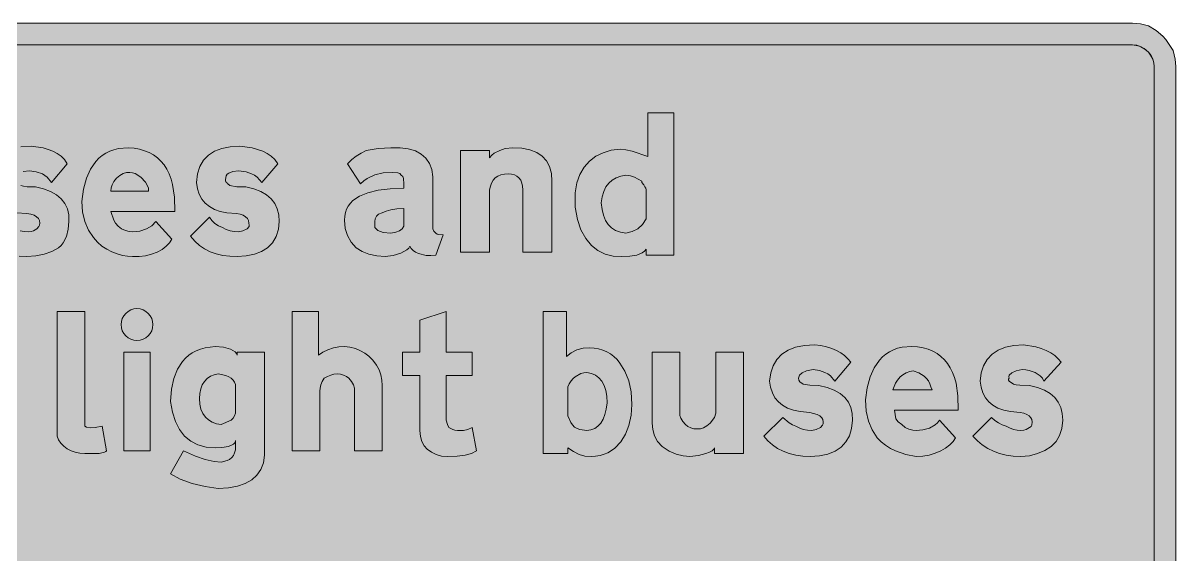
# Model space of a CAD drawing. Header units: metres. Extents: x 13 to 556, y 15 to 259.
# Drawn here: x 317.3 to 555.7, y 148.6 to 258.7 of the extents above; entities that cross this region are included whole.
import ezdxf

# ---------------------------------------------------------------- set-up
doc = ezdxf.new("R2010")
doc.units = ezdxf.units.M
doc.layers.add('FILL_BLACK_000000', color=7, linetype='Continuous', true_color=0x000000)
doc.layers.add('FILL_WHITE_FFFFFF', color=7, linetype='Continuous', true_color=0xffffff)

msp = doc.modelspace()

# ---------------------------------------------------------------- hatches: boundary and pattern name
at = {"layer": 'FILL_BLACK_000000', "true_color": 0x000000}
h = msp.add_hatch(color=7, dxfattribs=at)
h.dxf.hatch_style = 1
h.paths.add_polyline_path([(548.34, 258.47), (549.99, 258.06), (551.6, 257.12), (552.99, 255.96), (553.61, 255.24), (554.15, 254.46), (555.09, 252.96), (555.5, 251.2), (555.69, 249.66), (555.69, 24.36), (555.52, 22.74), (555.02, 21.1), (554.17, 19.51), (552.99, 18.06), (551.54, 16.88), (549.95, 16.03), (548.31, 15.53), (546.69, 15.36), (22.29, 15.36), (20.67, 15.53), (19.03, 16.03), (17.44, 16.88), (15.99, 18.06), (15.37, 18.78), (14.83, 19.56), (13.89, 21.06), (13.48, 22.82), (13.29, 24.36), (13.29, 249.66), (13.46, 251.28), (13.97, 252.92), (14.81, 254.51), (15.99, 255.96), (17.44, 257.14), (19.03, 257.99), (20.67, 258.49), (22.29, 258.66), (546.69, 258.66), (548.34, 258.47)])
h.paths.add_polyline_path([(20.79, 253.75), (20.01, 253.27), (19.29, 252.66), (18.68, 251.94), (18.2, 251.16), (17.9, 250.38), (17.79, 249.66), (17.79, 24.36), (17.9, 23.64), (18.2, 22.86), (18.68, 22.08), (19.29, 21.36), (20.01, 20.75), (20.79, 20.27), (21.57, 19.97), (22.29, 19.86), (546.69, 19.86), (548.19, 20.16), (549.09, 20.65), (549.99, 21.36), (550.56, 22.08), (550.93, 22.86), (551.13, 23.64), (551.19, 24.36), (551.19, 249.66), (551.13, 250.38), (550.93, 251.16), (550.56, 251.94), (549.99, 252.66), (549.26, 253.27), (548.45, 253.75), (547.59, 254.05), (546.69, 254.16), (22.29, 254.16), (21.57, 254.05), (20.79, 253.75)], flags=16)
h = msp.add_hatch(color=7, dxfattribs=at)
h.dxf.hatch_style = 1
h.paths.add_polyline_path([(445.35, 211.12), (444.2, 210.66), (442.77, 210.43), (441.09, 210.36), (439.34, 210.42), (437.69, 210.81), (436.18, 211.56), (434.83, 212.65), (433.66, 214.09), (432.69, 215.89), (431.96, 218.04), (431.49, 220.56), (431.49, 220.86), (431.49, 222.96), (431.49, 223.56), (431.85, 225.57), (432.48, 227.33), (433.35, 228.83), (434.45, 230.08), (435.76, 231.08), (437.27, 231.83), (438.95, 232.32), (440.79, 232.56), (441.98, 232.45), (443.3, 232.15), (446.49, 231.06), (446.49, 240.06), (451.89, 240.06), (451.89, 210.66), (446.19, 210.66), (446.19, 211.86), (445.81, 211.45), (445.35, 211.12)])
h.paths.add_polyline_path([(446.15, 224.12), (446.06, 224.48), (445.89, 224.76), (445.7, 225.21), (445.29, 225.66), (445.29, 225.96), (443.75, 226.79), (442.89, 227.06), (441.99, 227.16), (440.92, 226.98), (439.97, 226.65), (439.14, 226.17), (438.43, 225.55), (437.84, 224.77), (437.39, 223.83), (437.07, 222.73), (436.89, 221.46), (437.06, 220.08), (437.35, 218.87), (437.77, 217.83), (438.31, 216.96), (439.01, 216.26), (439.84, 215.72), (440.84, 215.36), (441.99, 215.16), (443.28, 215.5), (444.43, 216.1), (445.41, 216.97), (446.19, 218.16), (446.19, 223.26), (446.15, 224.12)], flags=16)
h = msp.add_hatch(color=7, dxfattribs=at)
h.dxf.hatch_style = 1
h.paths.add_polyline_path([(326.67, 216), (326.3, 214.52), (325.65, 213.21), (325.21, 212.65), (324.69, 212.16), (323.28, 211.37), (321.73, 210.81), (320.01, 210.47), (318.09, 210.36), (316.56, 210.42), (315.11, 210.59), (313.76, 210.9), (312.5, 211.34), (311.34, 211.91), (310.29, 212.64), (309.33, 213.52), (308.49, 214.56), (312.39, 218.46), (313.74, 217.18), (314.42, 216.69), (315.09, 216.36), (316.74, 215.68), (317.54, 215.52), (318.39, 215.46), (319.01, 215.51), (319.51, 215.65), (320.19, 216.06), (320.6, 216.55), (320.74, 216.86), (320.79, 217.26), (320.72, 217.78), (320.5, 218.22), (320.14, 218.58), (319.63, 218.87), (318.96, 219.09), (318.13, 219.24), (315.99, 219.36), (314.71, 219.66), (313.57, 220.09), (312.57, 220.67), (311.71, 221.39), (311, 222.24), (310.42, 223.24), (309.99, 224.38), (309.69, 225.66), (309.93, 227.45), (310.43, 228.98), (311.18, 230.27), (312.2, 231.32), (313.49, 232.13), (315.05, 232.71), (316.88, 233.05), (318.99, 233.16), (321.47, 232.81), (322.55, 232.52), (323.53, 232.15), (324.41, 231.67), (325.19, 231.09), (325.88, 230.39), (326.49, 229.56), (323.19, 225.66), (322.29, 226.79), (321.39, 227.46), (320.04, 227.87), (318.69, 228.06), (317.34, 227.95), (316.4, 227.61), (316.09, 227.36), (315.86, 227.05), (315.69, 226.26), (315.69, 225.96), (315.99, 225.66), (316.05, 225.48), (316.22, 225.36), (316.89, 225.06), (317.44, 224.89), (318.16, 224.8), (319.89, 224.76), (321.58, 224.35), (323.04, 223.8), (324.26, 223.11), (325.25, 222.28), (326, 221.31), (326.51, 220.2), (326.78, 218.95), (326.79, 217.56), (326.67, 216)])
h = msp.add_hatch(color=7, dxfattribs=at)
h.dxf.hatch_style = 1
h.paths.add_polyline_path([(336.09, 217.86), (336.43, 217.26), (336.99, 216.66), (337.71, 216.09), (338.49, 215.72), (339.27, 215.52), (339.99, 215.46), (341.5, 215.62), (342.84, 216.06), (343.96, 216.73), (344.79, 217.56), (348.09, 213.96), (347.63, 213.19), (346.95, 212.47), (346.08, 211.82), (345.05, 211.26), (343.9, 210.81), (342.65, 210.5), (341.33, 210.34), (339.99, 210.36), (338.95, 210.42), (337.88, 210.59), (336.79, 210.88), (335.71, 211.3), (334.66, 211.84), (333.66, 212.51), (332.73, 213.32), (331.89, 214.26), (330.88, 215.77), (330.13, 217.56), (329.65, 219.58), (329.49, 221.76), (329.84, 224.3), (330.44, 226.53), (331.29, 228.44), (332.38, 230.01), (333.01, 230.67), (333.71, 231.25), (334.46, 231.74), (335.27, 232.14), (336.14, 232.45), (337.07, 232.68), (339.09, 232.86), (340.29, 232.75), (341.41, 232.55), (342.45, 232.25), (343.42, 231.85), (344.3, 231.36), (345.11, 230.77), (345.83, 230.08), (346.48, 229.3), (347.04, 228.42), (347.52, 227.45), (347.93, 226.38), (348.24, 225.22), (348.63, 222.63), (348.69, 219.66), (335.49, 219.66), (336.09, 217.86)])
h.paths.add_polyline_path([(343.29, 224.46), (343.01, 225.12), (342.64, 225.73), (341.68, 226.78), (340.55, 227.5), (339.96, 227.69), (339.39, 227.76), (338.72, 227.7), (338.04, 227.5), (337.37, 227.13), (336.69, 226.56), (336.12, 225.89), (335.75, 225.21), (335.55, 224.53), (335.49, 223.86), (343.29, 223.86), (343.29, 224.46)], flags=16)
h = msp.add_hatch(color=7, dxfattribs=at)
h.dxf.hatch_style = 1
h.paths.add_polyline_path([(370.13, 216), (369.65, 214.52), (368.9, 213.21), (367.89, 212.16), (366.65, 211.37), (365.19, 210.81), (363.5, 210.47), (361.59, 210.36), (360.06, 210.42), (358.61, 210.59), (357.26, 210.9), (356, 211.34), (354.84, 211.91), (353.79, 212.64), (352.83, 213.52), (351.99, 214.56), (355.89, 218.46), (356.4, 217.79), (357.01, 217.18), (357.75, 216.69), (358.59, 216.36), (359.32, 215.97), (360.13, 215.68), (360.99, 215.52), (361.89, 215.46), (362.79, 215.65), (363.69, 216.06), (364.06, 216.55), (364.11, 216.86), (363.99, 217.26), (363.92, 217.78), (363.71, 218.22), (363.36, 218.58), (362.86, 218.87), (362.23, 219.09), (361.46, 219.24), (359.49, 219.36), (358.11, 219.66), (356.9, 220.09), (355.86, 220.67), (354.99, 221.39), (354.29, 222.24), (353.75, 223.24), (353.39, 224.38), (353.19, 225.66), (353.43, 227.45), (353.92, 228.98), (354.67, 230.27), (355.66, 231.32), (356.92, 232.13), (358.42, 232.71), (360.18, 233.05), (362.19, 233.16), (364.72, 232.81), (365.84, 232.52), (366.88, 232.15), (367.81, 231.67), (368.64, 231.09), (369.37, 230.39), (369.99, 229.56), (366.69, 225.66), (365.75, 226.79), (365.21, 227.18), (364.59, 227.46), (363.46, 227.87), (361.89, 228.06), (360.71, 227.95), (359.87, 227.61), (359.57, 227.36), (359.36, 227.05), (359.19, 226.26), (359.19, 225.96), (359.23, 225.81), (359.49, 225.66), (359.54, 225.48), (359.68, 225.36), (360.09, 225.06), (361.52, 224.8), (363.39, 224.76), (365.06, 224.35), (366.49, 223.8), (367.68, 223.11), (368.64, 222.28), (369.37, 221.31), (369.89, 220.2), (370.19, 218.95), (370.29, 217.56), (370.13, 216)])
h = msp.add_hatch(color=7, dxfattribs=at)
h.dxf.hatch_style = 1
h.paths.add_polyline_path([(396.01, 226.48), (395.84, 226.88), (395.49, 227.16), (395.21, 227.51), (394.81, 227.69), (393.69, 227.76), (391.77, 227.64), (390.05, 227.24), (388.5, 226.49), (387.78, 225.98), (387.09, 225.36), (384.39, 229.56), (385.29, 230.4), (386.23, 231.13), (387.22, 231.75), (388.29, 232.26), (390.73, 232.67), (393.39, 232.86), (395.3, 232.86), (396.99, 232.64), (398.44, 232.2), (399.65, 231.55), (400.63, 230.68), (401.36, 229.61), (401.85, 228.34), (402.09, 226.86), (402.09, 216.06), (402.28, 215.61), (402.69, 215.16), (402.97, 214.99), (403.33, 214.9), (404.19, 214.86), (402.69, 210.66), (401.62, 210.54), (400.66, 210.58), (399.09, 210.96), (398.47, 211.24), (397.97, 211.6), (397.57, 212.01), (397.29, 212.46), (397.07, 212.11), (396.66, 211.75), (395.42, 211.07), (393.83, 210.56), (392.19, 210.36), (390.45, 210.47), (388.85, 210.81), (387.42, 211.37), (386.19, 212.16), (385.18, 213.35), (384.43, 214.67), (383.95, 216.17), (383.79, 217.86), (383.84, 218.68), (383.99, 219.44), (384.23, 220.14), (384.57, 220.79), (385.01, 221.38), (385.55, 221.93), (386.9, 222.85), (388.64, 223.56), (390.75, 224.06), (393.24, 224.36), (396.09, 224.46), (396.09, 225.36), (396.01, 226.48)])
h.paths.add_polyline_path([(390.69, 215.76), (391.81, 215.35), (393.39, 215.16), (394.4, 215.39), (395.19, 215.68), (395.75, 216.09), (396.09, 216.66), (396.09, 220.26), (394.63, 220.2), (393.39, 220.04), (392.38, 219.75), (391.59, 219.36), (390.85, 219.08), (390.39, 218.69), (390.16, 218.18), (390.09, 217.56), (390.09, 216.36), (390.69, 215.76)], flags=16)
h = msp.add_hatch(color=7, dxfattribs=at)
h.dxf.hatch_style = 1
h.paths.add_polyline_path([(420.69, 211.26), (420.69, 223.26), (420.69, 223.56), (420.69, 223.86), (420.69, 224.16), (420.63, 224.9), (420.47, 225.56), (420.22, 226.13), (419.87, 226.6), (419.43, 226.97), (418.92, 227.24), (418.34, 227.4), (417.69, 227.46), (416.85, 227.4), (416.11, 227.24), (415.48, 226.97), (414.95, 226.6), (414.52, 226.13), (414.19, 225.56), (413.95, 224.9), (413.79, 224.16), (413.79, 223.86), (413.79, 211.26), (407.79, 211.26), (407.79, 232.26), (413.79, 232.26), (413.79, 230.76), (414.24, 231.33), (414.73, 231.73), (415.89, 232.26), (417.01, 232.67), (418.59, 232.86), (420.49, 232.75), (422.13, 232.41), (423.53, 231.86), (424.67, 231.1), (425.55, 230.12), (426.18, 228.94), (426.56, 227.55), (426.69, 225.96), (426.69, 225.66), (426.69, 225.36), (426.69, 211.26), (420.69, 211.26)])
h = msp.add_hatch(color=7, dxfattribs=at)
h.dxf.hatch_style = 1
h.paths.add_polyline_path([(330.09, 176.46), (330.09, 176.16), (330.09, 175.56), (330.09, 175.26), (330.48, 175.05), (331.22, 174.92), (332.28, 174.96), (333.69, 175.26), (334.59, 170.16), (334.48, 169.98), (334.18, 169.86), (333.09, 169.56), (330.09, 169.56), (329.09, 169.63), (328.14, 169.83), (327.26, 170.15), (326.45, 170.57), (325.75, 171.1), (325.15, 171.71), (324.7, 172.4), (324.39, 173.16), (324.39, 174.06), (324.39, 174.36), (324.39, 174.66), (324.39, 198.96), (330.09, 198.96), (330.09, 176.46)])
h = msp.add_hatch(color=7, dxfattribs=at)
h.dxf.hatch_style = 1
h.paths.add_polyline_path([(344.12, 195.6), (343.93, 194.98), (343.62, 194.42), (343.22, 193.93), (342.73, 193.53), (342.17, 193.22), (341.55, 193.03), (340.89, 192.96), (340.23, 193.03), (339.62, 193.22), (339.05, 193.53), (338.57, 193.93), (338.16, 194.42), (337.85, 194.98), (337.66, 195.6), (337.59, 196.26), (337.66, 196.92), (337.85, 197.53), (338.16, 198.1), (338.57, 198.58), (339.05, 198.99), (339.62, 199.3), (340.23, 199.49), (340.89, 199.56), (341.55, 199.49), (342.17, 199.3), (342.73, 198.99), (343.22, 198.58), (343.62, 198.1), (343.93, 197.53), (344.12, 196.92), (344.19, 196.26), (344.12, 195.6)])
h = msp.add_hatch(color=7, dxfattribs=at)
h.dxf.hatch_style = 1
h.paths.add_polyline_path([(379.34, 190.58), (380.38, 191.07), (381.49, 191.43), (382.63, 191.65), (383.78, 191.71), (384.93, 191.61), (386.04, 191.33), (387.09, 190.86), (387.99, 190.35), (388.85, 189.7), (389.66, 188.88), (390.39, 187.86), (390.96, 186.91), (391.33, 185.87), (391.53, 184.78), (391.59, 183.66), (391.59, 170.16), (385.89, 170.16), (385.89, 182.46), (385.83, 183.13), (385.63, 183.81), (385.26, 184.48), (384.69, 185.16), (384.19, 185.55), (383.6, 185.83), (382.96, 186), (382.29, 186.06), (381.61, 186), (380.94, 185.83), (380.27, 185.55), (379.59, 185.16), (379.2, 184.48), (378.91, 183.81), (378.75, 183.13), (378.69, 182.46), (378.69, 170.16), (372.99, 170.16), (372.99, 198.96), (378.39, 198.96), (378.39, 189.96), (379.34, 190.58)])
h = msp.add_hatch(color=7, dxfattribs=at)
h.dxf.hatch_style = 1
h.paths.add_polyline_path([(410.19, 190.56), (410.19, 185.76), (404.79, 185.76), (404.79, 176.46), (405.09, 175.6), (405.39, 174.96), (406.18, 174.55), (406.61, 174.41), (407.19, 174.36), (408.39, 174.36), (409.29, 174.55), (410.19, 174.96), (411.09, 170.16), (410.07, 169.59), (408.77, 169.22), (407.12, 169.02), (405.09, 168.96), (403.84, 169.07), (402.76, 169.37), (401.8, 169.85), (400.89, 170.46), (400.28, 171.2), (399.8, 172.07), (399.5, 173.12), (399.39, 174.36), (399.39, 185.76), (395.79, 185.76), (395.79, 190.56), (399.39, 190.56), (399.39, 197.16), (404.79, 198.96), (404.79, 190.56), (410.19, 190.56)])
h = msp.add_hatch(color=7, dxfattribs=at)
h.dxf.hatch_style = 1
h.paths.add_polyline_path([(432.28, 169.41), (431.12, 169.97), (429.99, 170.76), (429.99, 169.56), (424.89, 169.56), (424.89, 198.96), (429.69, 198.96), (429.69, 189.66), (430.69, 190.45), (431.86, 191.01), (433.15, 191.35), (434.49, 191.46), (435.43, 191.41), (436.33, 191.25), (437.19, 191), (438, 190.64), (438.77, 190.2), (439.48, 189.66), (440.15, 189.03), (440.75, 188.31), (441.78, 186.63), (442.55, 184.63), (443.03, 182.33), (443.19, 179.76), (443.04, 177.49), (442.59, 175.41), (441.88, 173.57), (440.9, 172), (439.69, 170.72), (439, 170.2), (438.25, 169.76), (437.46, 169.42), (436.62, 169.17), (435.72, 169.01), (434.79, 168.96), (433.49, 169.07), (432.28, 169.41)])
h.paths.add_polyline_path([(435.52, 174.74), (436.19, 175.21), (436.78, 175.86), (437.26, 176.67), (437.64, 177.65), (437.92, 178.78), (438.09, 180.06), (438.02, 181.44), (437.81, 182.65), (437.47, 183.69), (437, 184.56), (436.41, 185.26), (435.69, 185.8), (434.85, 186.16), (433.89, 186.36), (433.26, 186.3), (432.69, 186.13), (431.49, 185.46), (431.04, 185.13), (430.63, 184.63), (430.27, 184.03), (429.99, 183.36), (429.99, 177.36), (430.56, 176.01), (430.93, 175.49), (431.38, 175.07), (431.89, 174.76), (432.48, 174.53), (433.89, 174.36), (434.75, 174.46), (435.52, 174.74)], flags=16)
h = msp.add_hatch(color=7, dxfattribs=at)
h.dxf.hatch_style = 1
h.paths.add_polyline_path([(366.51, 166.28), (365.7, 165.1), (364.63, 164.12), (363.29, 163.36), (361.68, 162.81), (359.81, 162.47), (357.69, 162.36), (354.96, 162.74), (352.29, 163.41), (349.84, 164.3), (347.79, 165.36), (350.49, 170.16), (352.96, 169.03), (354.99, 168.36), (356.86, 167.95), (358.29, 167.76), (359.52, 168.11), (360.03, 168.38), (360.47, 168.73), (360.82, 169.17), (361.07, 169.7), (361.23, 170.33), (361.29, 171.06), (361.29, 172.26), (361.18, 171.86), (360.88, 171.55), (359.79, 171.06), (358.44, 170.8), (357.09, 170.76), (355.18, 170.91), (353.49, 171.37), (352.01, 172.14), (350.75, 173.2), (349.7, 174.55), (348.86, 176.2), (348.23, 178.14), (347.79, 180.36), (348.03, 182.9), (348.53, 185.14), (349.28, 187.05), (350.3, 188.65), (350.91, 189.32), (351.59, 189.92), (352.33, 190.43), (353.15, 190.86), (354.03, 191.21), (354.98, 191.48), (357.09, 191.76), (358.81, 191.61), (360.24, 191.2), (361.22, 190.62), (361.5, 190.3), (361.59, 189.96), (361.59, 190.56), (367.29, 190.56), (367.29, 169.26), (367.04, 167.67), (366.51, 166.28)])
h.paths.add_polyline_path([(361.06, 184.37), (360.78, 184.79), (360.39, 185.16), (359.88, 185.47), (359.27, 185.72), (357.69, 186.06), (356.83, 185.88), (356.07, 185.56), (355.4, 185.11), (354.84, 184.52), (354.39, 183.81), (354.06, 182.98), (353.86, 182.03), (353.79, 180.96), (353.87, 179.79), (354.11, 178.77), (354.5, 177.88), (355.03, 177.13), (355.68, 176.53), (356.45, 176.07), (357.32, 175.74), (358.29, 175.56), (360.39, 176.46), (360.78, 176.91), (361.07, 177.4), (361.23, 177.94), (361.29, 178.56), (361.29, 183.36), (361.23, 183.89), (361.06, 184.37)], flags=16)
h = msp.add_hatch(color=7, dxfattribs=at)
h.dxf.hatch_style = 1
h.paths.add_polyline_path([(488.64, 174.76), (488.19, 173.26), (487.46, 171.98), (486.47, 170.91), (485.22, 170.07), (483.73, 169.46), (482.01, 169.09), (480.09, 168.96), (478.56, 169.03), (477.11, 169.24), (475.76, 169.58), (474.5, 170.05), (473.34, 170.64), (472.29, 171.36), (471.33, 172.2), (470.49, 173.16), (474.39, 177.06), (475.74, 175.93), (476.41, 175.54), (477.09, 175.26), (477.82, 174.87), (478.63, 174.58), (479.49, 174.42), (480.39, 174.36), (481.29, 174.55), (482.19, 174.96), (482.6, 175.45), (482.74, 175.76), (482.79, 176.16), (482.71, 176.59), (482.46, 176.99), (482.06, 177.35), (481.52, 177.66), (480.01, 178.1), (477.99, 178.26), (476.61, 178.56), (475.4, 178.99), (474.36, 179.57), (473.49, 180.28), (472.79, 181.14), (472.25, 182.14), (471.89, 183.28), (471.69, 184.56), (471.93, 186.26), (472.43, 187.76), (473.18, 189.04), (474.2, 190.11), (475.49, 190.95), (477.05, 191.56), (478.88, 191.93), (480.99, 192.06), (482.28, 191.91), (483.47, 191.67), (484.55, 191.34), (485.53, 190.93), (486.41, 190.44), (487.19, 189.87), (487.88, 189.21), (488.49, 188.46), (485.19, 184.56), (484.25, 185.68), (483.71, 186.08), (483.09, 186.36), (482, 186.77), (480.69, 186.96), (479.34, 186.68), (478.4, 186.28), (477.86, 185.78), (477.69, 185.16), (477.75, 184.76), (477.92, 184.45), (478.59, 183.96), (480.02, 183.7), (481.89, 183.66), (483.58, 183.25), (485.04, 182.7), (486.26, 182.01), (487.25, 181.18), (488, 180.21), (488.51, 179.1), (488.78, 177.85), (488.79, 176.46), (488.64, 174.76)])
h = msp.add_hatch(color=7, dxfattribs=at)
h.dxf.hatch_style = 1
h.paths.add_polyline_path([(497.79, 176.76), (498.28, 176.16), (498.99, 175.56), (499.71, 174.99), (500.49, 174.62), (501.27, 174.42), (501.99, 174.36), (503.37, 174.48), (504.73, 174.85), (505.91, 175.5), (506.4, 175.94), (506.79, 176.46), (510.09, 172.86), (509.63, 172.09), (508.95, 171.36), (508.08, 170.7), (507.05, 170.12), (505.9, 169.64), (504.65, 169.27), (503.33, 169.04), (501.99, 168.96), (499.88, 169.36), (497.72, 170.12), (496.66, 170.65), (495.66, 171.28), (494.73, 172.02), (493.89, 172.86), (492.88, 174.5), (492.13, 176.31), (491.65, 178.34), (491.49, 180.66), (491.84, 183.2), (492.44, 185.43), (493.29, 187.34), (494.38, 188.91), (495.01, 189.57), (495.71, 190.15), (496.46, 190.64), (497.27, 191.04), (498.14, 191.35), (499.07, 191.58), (501.09, 191.76), (502.29, 191.65), (503.41, 191.45), (504.45, 191.15), (505.42, 190.75), (506.3, 190.26), (507.11, 189.67), (507.83, 188.98), (508.48, 188.2), (509.04, 187.32), (509.52, 186.35), (509.93, 185.28), (510.24, 184.12), (510.63, 181.53), (510.69, 178.56), (497.49, 178.56), (497.79, 176.76)])
h.paths.add_polyline_path([(504.99, 183.36), (504.81, 184.01), (504.51, 184.59), (504.11, 185.12), (503.64, 185.57), (502.54, 186.27), (501.39, 186.66), (500.67, 186.56), (499.93, 186.28), (499.24, 185.9), (498.69, 185.46), (498.12, 184.79), (497.71, 184.11), (497.19, 182.76), (505.29, 182.76), (504.99, 183.36)], flags=16)
h = msp.add_hatch(color=7, dxfattribs=at)
h.dxf.hatch_style = 1
h.paths.add_polyline_path([(532.13, 174.77), (531.65, 173.31), (530.9, 172.07), (529.89, 171.06), (528.61, 170.23), (527.08, 169.56), (525.38, 169.12), (523.59, 168.96), (522.06, 169.03), (520.61, 169.24), (519.24, 169.58), (517.97, 170.05), (516.77, 170.64), (515.66, 171.36), (514.63, 172.2), (513.69, 173.16), (517.59, 177.06), (518.27, 176.44), (518.98, 175.93), (519.74, 175.54), (520.59, 175.26), (521.31, 174.87), (522.09, 174.58), (522.87, 174.42), (523.59, 174.36), (524.21, 174.41), (524.72, 174.55), (525.39, 174.96), (525.74, 175.19), (525.92, 175.45), (525.99, 176.16), (525.92, 176.59), (525.71, 176.99), (525.36, 177.35), (524.87, 177.66), (524.23, 177.91), (523.46, 178.1), (521.49, 178.26), (520.11, 178.56), (518.9, 178.99), (517.86, 179.57), (516.99, 180.28), (516.29, 181.14), (515.75, 182.14), (515.39, 183.28), (515.19, 184.56), (515.43, 186.26), (515.92, 187.76), (516.67, 189.04), (517.67, 190.11), (518.92, 190.95), (520.42, 191.56), (522.18, 191.93), (524.19, 192.06), (526.72, 191.67), (527.84, 191.34), (528.88, 190.93), (529.81, 190.44), (530.64, 189.87), (531.37, 189.21), (531.99, 188.46), (528.39, 184.56), (528.07, 185.18), (527.6, 185.68), (526.59, 186.36), (525.35, 186.77), (524.69, 186.91), (523.89, 186.96), (522.67, 186.68), (521.75, 186.28), (521.23, 185.78), (521.15, 185.48), (521.19, 185.16), (521.06, 184.94), (521.08, 184.75), (521.19, 184.56), (522.09, 183.96), (522.65, 183.79), (523.4, 183.7), (525.39, 183.66), (527.06, 183.25), (528.49, 182.7), (529.68, 182.01), (530.64, 181.18), (531.37, 180.21), (531.89, 179.1), (532.19, 177.85), (532.29, 176.46), (532.13, 174.77)])
h = msp.add_hatch(color=7, dxfattribs=at)
h.dxf.hatch_style = 1
h.paths.add_polyline_path([(338.19, 170.16), (338.19, 190.56), (343.59, 190.56), (343.59, 170.16), (338.19, 170.16)])
h = msp.add_hatch(color=7, dxfattribs=at)
h.dxf.hatch_style = 1
h.paths.add_polyline_path([(466.29, 190.56), (466.29, 169.56), (460.29, 169.56), (460.29, 170.76), (460.18, 170.49), (459.84, 170.16), (459.28, 169.83), (458.49, 169.56), (456.95, 169.15), (455.19, 168.96), (453.79, 169.08), (452.34, 169.45), (450.89, 170.1), (449.49, 171.06), (448.53, 172.06), (447.88, 173.24), (447.51, 174.52), (447.39, 175.86), (447.39, 190.56), (453.09, 190.56), (453.09, 177.96), (453.15, 177.46), (453.35, 176.87), (453.72, 176.23), (454.29, 175.56), (454.79, 175.17), (455.38, 174.88), (456.02, 174.72), (456.69, 174.66), (457.37, 174.72), (458.04, 174.92), (458.72, 175.29), (459.39, 175.86), (460.29, 177.06), (460.55, 177.92), (460.59, 178.56), (460.59, 190.56), (466.29, 190.56)])
at = {"layer": 'FILL_WHITE_FFFFFF', "true_color": 0xffffff}
h = msp.add_hatch(color=7, dxfattribs=at)
h.dxf.hatch_style = 1
h.paths.add_polyline_path([(546.69, 254.16), (548.19, 253.86), (549.09, 253.37), (549.99, 252.66), (550.44, 252.02), (550.89, 251.16), (551.15, 250.41), (551.19, 249.66), (551.19, 24.36), (551.13, 23.64), (550.93, 22.86), (550.56, 22.08), (549.99, 21.36), (549.09, 20.65), (548.19, 20.16), (546.69, 19.86), (22.29, 19.86), (21.57, 19.97), (20.79, 20.27), (20.01, 20.75), (19.29, 21.36), (18.89, 21.64), (18.58, 22), (18.09, 22.86), (17.79, 24.36), (17.79, 249.66), (17.9, 250.38), (18.2, 251.16), (18.68, 251.94), (19.29, 252.66), (20.01, 253.27), (20.79, 253.75), (21.57, 254.05), (22.29, 254.16), (546.69, 254.16)])

# ---------------------------------------------------------------- linework, layer by layer
at = {"layer": 'FILL_BLACK_000000', "lineweight": 0, "true_color": 0x000000}
for points in [[(22.29, 258.66), (546.69, 258.66), (548.34, 258.47), (549.99, 258.06), (551.6, 257.12), (552.99, 255.96), (553.61, 255.24), (554.15, 254.46), (555.09, 252.96), (555.5, 251.2), (555.69, 249.66), (555.69, 24.36), (555.52, 22.74), (555.02, 21.1), (554.17, 19.51), (552.99, 18.06), (551.54, 16.88), (549.95, 16.03), (548.31, 15.53), (546.69, 15.36), (22.29, 15.36)], [(22.29, 19.86), (546.69, 19.86), (548.19, 20.16), (549.09, 20.65), (549.99, 21.36), (550.56, 22.08), (550.93, 22.86), (551.13, 23.64), (551.19, 24.36), (551.19, 249.66), (551.13, 250.38), (550.93, 251.16), (550.56, 251.94), (549.99, 252.66), (549.26, 253.27), (548.45, 253.75), (547.59, 254.05), (546.69, 254.16), (22.29, 254.16)], [(316.88, 233.05), (318.99, 233.16), (321.47, 232.81), (322.55, 232.52), (323.53, 232.15), (324.41, 231.67), (325.19, 231.09), (325.88, 230.39), (326.49, 229.56), (323.19, 225.66), (322.29, 226.79), (321.39, 227.46), (320.04, 227.87), (318.69, 228.06), (317.34, 227.95)], [(316.89, 225.06), (317.44, 224.89), (318.16, 224.8), (319.89, 224.76), (321.58, 224.35), (323.04, 223.8), (324.26, 223.11), (325.25, 222.28), (326, 221.31), (326.51, 220.2), (326.78, 218.95), (326.79, 217.56), (326.67, 216), (326.3, 214.52), (325.65, 213.21), (325.21, 212.65), (324.69, 212.16), (323.28, 211.37), (321.73, 210.81), (320.01, 210.47), (318.09, 210.36), (316.56, 210.42)], [(316.74, 215.68), (317.54, 215.52), (318.39, 215.46), (319.01, 215.51), (319.51, 215.65), (320.19, 216.06), (320.6, 216.55), (320.74, 216.86), (320.79, 217.26), (320.72, 217.78), (320.5, 218.22), (320.14, 218.58), (319.63, 218.87), (318.96, 219.09), (318.13, 219.24), (315.99, 219.36)]]:
    msp.add_lwpolyline(points, dxfattribs=at)
for points in [[(445.35, 211.12), (444.2, 210.66), (442.77, 210.43), (441.09, 210.36), (439.34, 210.42), (437.69, 210.81), (436.18, 211.56), (434.83, 212.65), (433.66, 214.09), (432.69, 215.89), (431.96, 218.04), (431.49, 220.56), (431.49, 220.86), (431.49, 222.96), (431.49, 223.56), (431.85, 225.57), (432.48, 227.33), (433.35, 228.83), (434.45, 230.08), (435.76, 231.08), (437.27, 231.83), (438.95, 232.32), (440.79, 232.56), (441.98, 232.45), (443.3, 232.15), (446.49, 231.06), (446.49, 240.06), (451.89, 240.06), (451.89, 210.66), (446.19, 210.66), (446.19, 211.86), (445.81, 211.45)], [(336.09, 217.86), (336.43, 217.26), (336.99, 216.66), (337.71, 216.09), (338.49, 215.72), (339.27, 215.52), (339.99, 215.46), (341.5, 215.62), (342.84, 216.06), (343.96, 216.73), (344.79, 217.56), (348.09, 213.96), (347.63, 213.19), (346.95, 212.47), (346.08, 211.82), (345.05, 211.26), (343.9, 210.81), (342.65, 210.5), (341.33, 210.34), (339.99, 210.36), (338.95, 210.42), (337.88, 210.59), (336.79, 210.88), (335.71, 211.3), (334.66, 211.84), (333.66, 212.51), (332.73, 213.32), (331.89, 214.26), (330.88, 215.77), (330.13, 217.56), (329.65, 219.58), (329.49, 221.76), (329.84, 224.3), (330.44, 226.53), (331.29, 228.44), (332.38, 230.01), (333.01, 230.67), (333.71, 231.25), (334.46, 231.74), (335.27, 232.14), (336.14, 232.45), (337.07, 232.68), (339.09, 232.86), (340.29, 232.75), (341.41, 232.55), (342.45, 232.25), (343.42, 231.85), (344.3, 231.36), (345.11, 230.77), (345.83, 230.08), (346.48, 229.3), (347.04, 228.42), (347.52, 227.45), (347.93, 226.38), (348.24, 225.22), (348.63, 222.63), (348.69, 219.66), (335.49, 219.66)], [(370.13, 216), (369.65, 214.52), (368.9, 213.21), (367.89, 212.16), (366.65, 211.37), (365.19, 210.81), (363.5, 210.47), (361.59, 210.36), (360.06, 210.42), (358.61, 210.59), (357.26, 210.9), (356, 211.34), (354.84, 211.91), (353.79, 212.64), (352.83, 213.52), (351.99, 214.56), (355.89, 218.46), (356.4, 217.79), (357.01, 217.18), (357.75, 216.69), (358.59, 216.36), (359.32, 215.97), (360.13, 215.68), (360.99, 215.52), (361.89, 215.46), (362.79, 215.65), (363.69, 216.06), (364.06, 216.55), (364.11, 216.86), (363.99, 217.26), (363.92, 217.78), (363.71, 218.22), (363.36, 218.58), (362.86, 218.87), (362.23, 219.09), (361.46, 219.24), (359.49, 219.36), (358.11, 219.66), (356.9, 220.09), (355.86, 220.67), (354.99, 221.39), (354.29, 222.24), (353.75, 223.24), (353.39, 224.38), (353.19, 225.66), (353.43, 227.45), (353.92, 228.98), (354.67, 230.27), (355.66, 231.32), (356.92, 232.13), (358.42, 232.71), (360.18, 233.05), (362.19, 233.16), (364.72, 232.81), (365.84, 232.52), (366.88, 232.15), (367.81, 231.67), (368.64, 231.09), (369.37, 230.39), (369.99, 229.56), (366.69, 225.66), (365.75, 226.79), (365.21, 227.18), (364.59, 227.46), (363.46, 227.87), (361.89, 228.06), (360.71, 227.95), (359.87, 227.61), (359.57, 227.36), (359.36, 227.05), (359.19, 226.26), (359.19, 225.96), (359.23, 225.81), (359.49, 225.66), (359.54, 225.48), (359.68, 225.36), (360.09, 225.06), (361.52, 224.8), (363.39, 224.76), (365.06, 224.35), (366.49, 223.8), (367.68, 223.11), (368.64, 222.28), (369.37, 221.31), (369.89, 220.2), (370.19, 218.95), (370.29, 217.56)], [(396.01, 226.48), (395.84, 226.88), (395.49, 227.16), (395.21, 227.51), (394.81, 227.69), (393.69, 227.76), (391.77, 227.64), (390.05, 227.24), (388.5, 226.49), (387.78, 225.98), (387.09, 225.36), (384.39, 229.56), (385.29, 230.4), (386.23, 231.13), (387.22, 231.75), (388.29, 232.26), (390.73, 232.67), (393.39, 232.86), (395.3, 232.86), (396.99, 232.64), (398.44, 232.2), (399.65, 231.55), (400.63, 230.68), (401.36, 229.61), (401.85, 228.34), (402.09, 226.86), (402.09, 216.06), (402.28, 215.61), (402.69, 215.16), (402.97, 214.99), (403.33, 214.9), (404.19, 214.86), (402.69, 210.66), (401.62, 210.54), (400.66, 210.58), (399.09, 210.96), (398.47, 211.24), (397.97, 211.6), (397.57, 212.01), (397.29, 212.46), (397.07, 212.11), (396.66, 211.75), (395.42, 211.07), (393.83, 210.56), (392.19, 210.36), (390.45, 210.47), (388.85, 210.81), (387.42, 211.37), (386.19, 212.16), (385.18, 213.35), (384.43, 214.67), (383.95, 216.17), (383.79, 217.86), (383.84, 218.68), (383.99, 219.44), (384.23, 220.14), (384.57, 220.79), (385.01, 221.38), (385.55, 221.93), (386.9, 222.85), (388.64, 223.56), (390.75, 224.06), (393.24, 224.36), (396.09, 224.46), (396.09, 225.36)], [(420.69, 211.26), (420.69, 223.26), (420.69, 223.56), (420.69, 223.86), (420.69, 224.16), (420.63, 224.9), (420.47, 225.56), (420.22, 226.13), (419.87, 226.6), (419.43, 226.97), (418.92, 227.24), (418.34, 227.4), (417.69, 227.46), (416.85, 227.4), (416.11, 227.24), (415.48, 226.97), (414.95, 226.6), (414.52, 226.13), (414.19, 225.56), (413.95, 224.9), (413.79, 224.16), (413.79, 223.86), (413.79, 211.26), (407.79, 211.26), (407.79, 232.26), (413.79, 232.26), (413.79, 230.76), (414.24, 231.33), (414.73, 231.73), (415.89, 232.26), (417.01, 232.67), (418.59, 232.86), (420.49, 232.75), (422.13, 232.41), (423.53, 231.86), (424.67, 231.1), (425.55, 230.12), (426.18, 228.94), (426.56, 227.55), (426.69, 225.96), (426.69, 225.66), (426.69, 225.36), (426.69, 211.26)], [(343.29, 224.46), (343.01, 225.12), (342.64, 225.73), (341.68, 226.78), (340.55, 227.5), (339.96, 227.69), (339.39, 227.76), (338.72, 227.7), (338.04, 227.5), (337.37, 227.13), (336.69, 226.56), (336.12, 225.89), (335.75, 225.21), (335.55, 224.53), (335.49, 223.86), (343.29, 223.86)], [(446.15, 224.12), (446.06, 224.48), (445.89, 224.76), (445.7, 225.21), (445.29, 225.66), (445.29, 225.96), (443.75, 226.79), (442.89, 227.06), (441.99, 227.16), (440.92, 226.98), (439.97, 226.65), (439.14, 226.17), (438.43, 225.55), (437.84, 224.77), (437.39, 223.83), (437.07, 222.73), (436.89, 221.46), (437.06, 220.08), (437.35, 218.87), (437.77, 217.83), (438.31, 216.96), (439.01, 216.26), (439.84, 215.72), (440.84, 215.36), (441.99, 215.16), (443.28, 215.5), (444.43, 216.1), (445.41, 216.97), (446.19, 218.16), (446.19, 223.26)], [(390.69, 215.76), (391.81, 215.35), (393.39, 215.16), (394.4, 215.39), (395.19, 215.68), (395.75, 216.09), (396.09, 216.66), (396.09, 220.26), (394.63, 220.2), (393.39, 220.04), (392.38, 219.75), (391.59, 219.36), (390.85, 219.08), (390.39, 218.69), (390.16, 218.18), (390.09, 217.56), (390.09, 216.36)], [(330.09, 176.46), (330.09, 176.16), (330.09, 175.56), (330.09, 175.26), (330.48, 175.05), (331.22, 174.92), (332.28, 174.96), (333.69, 175.26), (334.59, 170.16), (334.48, 169.98), (334.18, 169.86), (333.09, 169.56), (330.09, 169.56), (329.09, 169.63), (328.14, 169.83), (327.26, 170.15), (326.45, 170.57), (325.75, 171.1), (325.15, 171.71), (324.7, 172.4), (324.39, 173.16), (324.39, 174.06), (324.39, 174.36), (324.39, 174.66), (324.39, 198.96), (330.09, 198.96)], [(344.12, 195.6), (343.93, 194.98), (343.62, 194.42), (343.22, 193.93), (342.73, 193.53), (342.17, 193.22), (341.55, 193.03), (340.89, 192.96), (340.23, 193.03), (339.62, 193.22), (339.05, 193.53), (338.57, 193.93), (338.16, 194.42), (337.85, 194.98), (337.66, 195.6), (337.59, 196.26), (337.66, 196.92), (337.85, 197.53), (338.16, 198.1), (338.57, 198.58), (339.05, 198.99), (339.62, 199.3), (340.23, 199.49), (340.89, 199.56), (341.55, 199.49), (342.17, 199.3), (342.73, 198.99), (343.22, 198.58), (343.62, 198.1), (343.93, 197.53), (344.12, 196.92), (344.19, 196.26)], [(379.34, 190.58), (380.38, 191.07), (381.49, 191.43), (382.63, 191.65), (383.78, 191.71), (384.93, 191.61), (386.04, 191.33), (387.09, 190.86), (387.99, 190.35), (388.85, 189.7), (389.66, 188.88), (390.39, 187.86), (390.96, 186.91), (391.33, 185.87), (391.53, 184.78), (391.59, 183.66), (391.59, 170.16), (385.89, 170.16), (385.89, 182.46), (385.83, 183.13), (385.63, 183.81), (385.26, 184.48), (384.69, 185.16), (384.19, 185.55), (383.6, 185.83), (382.96, 186), (382.29, 186.06), (381.61, 186), (380.94, 185.83), (380.27, 185.55), (379.59, 185.16), (379.2, 184.48), (378.91, 183.81), (378.75, 183.13), (378.69, 182.46), (378.69, 170.16), (372.99, 170.16), (372.99, 198.96), (378.39, 198.96), (378.39, 189.96)], [(410.19, 190.56), (410.19, 185.76), (404.79, 185.76), (404.79, 176.46), (405.09, 175.6), (405.39, 174.96), (406.18, 174.55), (406.61, 174.41), (407.19, 174.36), (408.39, 174.36), (409.29, 174.55), (410.19, 174.96), (411.09, 170.16), (410.07, 169.59), (408.77, 169.22), (407.12, 169.02), (405.09, 168.96), (403.84, 169.07), (402.76, 169.37), (401.8, 169.85), (400.89, 170.46), (400.28, 171.2), (399.8, 172.07), (399.5, 173.12), (399.39, 174.36), (399.39, 185.76), (395.79, 185.76), (395.79, 190.56), (399.39, 190.56), (399.39, 197.16), (404.79, 198.96), (404.79, 190.56)], [(432.28, 169.41), (431.12, 169.97), (429.99, 170.76), (429.99, 169.56), (424.89, 169.56), (424.89, 198.96), (429.69, 198.96), (429.69, 189.66), (430.69, 190.45), (431.86, 191.01), (433.15, 191.35), (434.49, 191.46), (435.43, 191.41), (436.33, 191.25), (437.19, 191), (438, 190.64), (438.77, 190.2), (439.48, 189.66), (440.15, 189.03), (440.75, 188.31), (441.78, 186.63), (442.55, 184.63), (443.03, 182.33), (443.19, 179.76), (443.04, 177.49), (442.59, 175.41), (441.88, 173.57), (440.9, 172), (439.69, 170.72), (439, 170.2), (438.25, 169.76), (437.46, 169.42), (436.62, 169.17), (435.72, 169.01), (434.79, 168.96), (433.49, 169.07)], [(366.51, 166.28), (365.7, 165.1), (364.63, 164.12), (363.29, 163.36), (361.68, 162.81), (359.81, 162.47), (357.69, 162.36), (354.96, 162.74), (352.29, 163.41), (349.84, 164.3), (347.79, 165.36), (350.49, 170.16), (352.96, 169.03), (354.99, 168.36), (356.86, 167.95), (358.29, 167.76), (359.52, 168.11), (360.03, 168.38), (360.47, 168.73), (360.82, 169.17), (361.07, 169.7), (361.23, 170.33), (361.29, 171.06), (361.29, 172.26), (361.18, 171.86), (360.88, 171.55), (359.79, 171.06), (358.44, 170.8), (357.09, 170.76), (355.18, 170.91), (353.49, 171.37), (352.01, 172.14), (350.75, 173.2), (349.7, 174.55), (348.86, 176.2), (348.23, 178.14), (347.79, 180.36), (348.03, 182.9), (348.53, 185.14), (349.28, 187.05), (350.3, 188.65), (350.91, 189.32), (351.59, 189.92), (352.33, 190.43), (353.15, 190.86), (354.03, 191.21), (354.98, 191.48), (357.09, 191.76), (358.81, 191.61), (360.24, 191.2), (361.22, 190.62), (361.5, 190.3), (361.59, 189.96), (361.59, 190.56), (367.29, 190.56), (367.29, 169.26), (367.04, 167.67)], [(488.64, 174.76), (488.19, 173.26), (487.46, 171.98), (486.47, 170.91), (485.22, 170.07), (483.73, 169.46), (482.01, 169.09), (480.09, 168.96), (478.56, 169.03), (477.11, 169.24), (475.76, 169.58), (474.5, 170.05), (473.34, 170.64), (472.29, 171.36), (471.33, 172.2), (470.49, 173.16), (474.39, 177.06), (475.74, 175.93), (476.41, 175.54), (477.09, 175.26), (477.82, 174.87), (478.63, 174.58), (479.49, 174.42), (480.39, 174.36), (481.29, 174.55), (482.19, 174.96), (482.6, 175.45), (482.74, 175.76), (482.79, 176.16), (482.71, 176.59), (482.46, 176.99), (482.06, 177.35), (481.52, 177.66), (480.01, 178.1), (477.99, 178.26), (476.61, 178.56), (475.4, 178.99), (474.36, 179.57), (473.49, 180.28), (472.79, 181.14), (472.25, 182.14), (471.89, 183.28), (471.69, 184.56), (471.93, 186.26), (472.43, 187.76), (473.18, 189.04), (474.2, 190.11), (475.49, 190.95), (477.05, 191.56), (478.88, 191.93), (480.99, 192.06), (482.28, 191.91), (483.47, 191.67), (484.55, 191.34), (485.53, 190.93), (486.41, 190.44), (487.19, 189.87), (487.88, 189.21), (488.49, 188.46), (485.19, 184.56), (484.25, 185.68), (483.71, 186.08), (483.09, 186.36), (482, 186.77), (480.69, 186.96), (479.34, 186.68), (478.4, 186.28), (477.86, 185.78), (477.69, 185.16), (477.75, 184.76), (477.92, 184.45), (478.59, 183.96), (480.02, 183.7), (481.89, 183.66), (483.58, 183.25), (485.04, 182.7), (486.26, 182.01), (487.25, 181.18), (488, 180.21), (488.51, 179.1), (488.78, 177.85), (488.79, 176.46)], [(497.79, 176.76), (498.28, 176.16), (498.99, 175.56), (499.71, 174.99), (500.49, 174.62), (501.27, 174.42), (501.99, 174.36), (503.37, 174.48), (504.73, 174.85), (505.91, 175.5), (506.4, 175.94), (506.79, 176.46), (510.09, 172.86), (509.63, 172.09), (508.95, 171.36), (508.08, 170.7), (507.05, 170.12), (505.9, 169.64), (504.65, 169.27), (503.33, 169.04), (501.99, 168.96), (499.88, 169.36), (497.72, 170.12), (496.66, 170.65), (495.66, 171.28), (494.73, 172.02), (493.89, 172.86), (492.88, 174.5), (492.13, 176.31), (491.65, 178.34), (491.49, 180.66), (491.84, 183.2), (492.44, 185.43), (493.29, 187.34), (494.38, 188.91), (495.01, 189.57), (495.71, 190.15), (496.46, 190.64), (497.27, 191.04), (498.14, 191.35), (499.07, 191.58), (501.09, 191.76), (502.29, 191.65), (503.41, 191.45), (504.45, 191.15), (505.42, 190.75), (506.3, 190.26), (507.11, 189.67), (507.83, 188.98), (508.48, 188.2), (509.04, 187.32), (509.52, 186.35), (509.93, 185.28), (510.24, 184.12), (510.63, 181.53), (510.69, 178.56), (497.49, 178.56)], [(532.13, 174.77), (531.65, 173.31), (530.9, 172.07), (529.89, 171.06), (528.61, 170.23), (527.08, 169.56), (525.38, 169.12), (523.59, 168.96), (522.06, 169.03), (520.61, 169.24), (519.24, 169.58), (517.97, 170.05), (516.77, 170.64), (515.66, 171.36), (514.63, 172.2), (513.69, 173.16), (517.59, 177.06), (518.27, 176.44), (518.98, 175.93), (519.74, 175.54), (520.59, 175.26), (521.31, 174.87), (522.09, 174.58), (522.87, 174.42), (523.59, 174.36), (524.21, 174.41), (524.72, 174.55), (525.39, 174.96), (525.74, 175.19), (525.92, 175.45), (525.99, 176.16), (525.92, 176.59), (525.71, 176.99), (525.36, 177.35), (524.87, 177.66), (524.23, 177.91), (523.46, 178.1), (521.49, 178.26), (520.11, 178.56), (518.9, 178.99), (517.86, 179.57), (516.99, 180.28), (516.29, 181.14), (515.75, 182.14), (515.39, 183.28), (515.19, 184.56), (515.43, 186.26), (515.92, 187.76), (516.67, 189.04), (517.67, 190.11), (518.92, 190.95), (520.42, 191.56), (522.18, 191.93), (524.19, 192.06), (526.72, 191.67), (527.84, 191.34), (528.88, 190.93), (529.81, 190.44), (530.64, 189.87), (531.37, 189.21), (531.99, 188.46), (528.39, 184.56), (528.07, 185.18), (527.6, 185.68), (526.59, 186.36), (525.35, 186.77), (524.69, 186.91), (523.89, 186.96), (522.67, 186.68), (521.75, 186.28), (521.23, 185.78), (521.15, 185.48), (521.19, 185.16), (521.06, 184.94), (521.08, 184.75), (521.19, 184.56), (522.09, 183.96), (522.65, 183.79), (523.4, 183.7), (525.39, 183.66), (527.06, 183.25), (528.49, 182.7), (529.68, 182.01), (530.64, 181.18), (531.37, 180.21), (531.89, 179.1), (532.19, 177.85), (532.29, 176.46)], [(338.19, 170.16), (338.19, 190.56), (343.59, 190.56), (343.59, 170.16)], [(466.29, 190.56), (466.29, 169.56), (460.29, 169.56), (460.29, 170.76), (460.18, 170.49), (459.84, 170.16), (459.28, 169.83), (458.49, 169.56), (456.95, 169.15), (455.19, 168.96), (453.79, 169.08), (452.34, 169.45), (450.89, 170.1), (449.49, 171.06), (448.53, 172.06), (447.88, 173.24), (447.51, 174.52), (447.39, 175.86), (447.39, 190.56), (453.09, 190.56), (453.09, 177.96), (453.15, 177.46), (453.35, 176.87), (453.72, 176.23), (454.29, 175.56), (454.79, 175.17), (455.38, 174.88), (456.02, 174.72), (456.69, 174.66), (457.37, 174.72), (458.04, 174.92), (458.72, 175.29), (459.39, 175.86), (460.29, 177.06), (460.55, 177.92), (460.59, 178.56), (460.59, 190.56)], [(361.06, 184.37), (360.78, 184.79), (360.39, 185.16), (359.88, 185.47), (359.27, 185.72), (357.69, 186.06), (356.83, 185.88), (356.07, 185.56), (355.4, 185.11), (354.84, 184.52), (354.39, 183.81), (354.06, 182.98), (353.86, 182.03), (353.79, 180.96), (353.87, 179.79), (354.11, 178.77), (354.5, 177.88), (355.03, 177.13), (355.68, 176.53), (356.45, 176.07), (357.32, 175.74), (358.29, 175.56), (360.39, 176.46), (360.78, 176.91), (361.07, 177.4), (361.23, 177.94), (361.29, 178.56), (361.29, 183.36), (361.23, 183.89)], [(435.52, 174.74), (436.19, 175.21), (436.78, 175.86), (437.26, 176.67), (437.64, 177.65), (437.92, 178.78), (438.09, 180.06), (438.02, 181.44), (437.81, 182.65), (437.47, 183.69), (437, 184.56), (436.41, 185.26), (435.69, 185.8), (434.85, 186.16), (433.89, 186.36), (433.26, 186.3), (432.69, 186.13), (431.49, 185.46), (431.04, 185.13), (430.63, 184.63), (430.27, 184.03), (429.99, 183.36), (429.99, 177.36), (430.56, 176.01), (430.93, 175.49), (431.38, 175.07), (431.89, 174.76), (432.48, 174.53), (433.89, 174.36), (434.75, 174.46)], [(504.99, 183.36), (504.81, 184.01), (504.51, 184.59), (504.11, 185.12), (503.64, 185.57), (502.54, 186.27), (501.39, 186.66), (500.67, 186.56), (499.93, 186.28), (499.24, 185.9), (498.69, 185.46), (498.12, 184.79), (497.71, 184.11), (497.19, 182.76), (505.29, 182.76)]]:
    msp.add_lwpolyline(points, close=True, dxfattribs=at)
at = {"layer": 'FILL_WHITE_FFFFFF', "lineweight": 0, "true_color": 0xffffff}
msp.add_lwpolyline([(22.29, 254.16), (546.69, 254.16), (548.19, 253.86), (549.09, 253.37), (549.99, 252.66), (550.44, 252.02), (550.89, 251.16), (551.15, 250.41), (551.19, 249.66), (551.19, 24.36), (551.13, 23.64), (550.93, 22.86), (550.56, 22.08), (549.99, 21.36), (549.09, 20.65), (548.19, 20.16), (546.69, 19.86), (22.29, 19.86)], dxfattribs=at)

doc.saveas('drawing.dxf')
